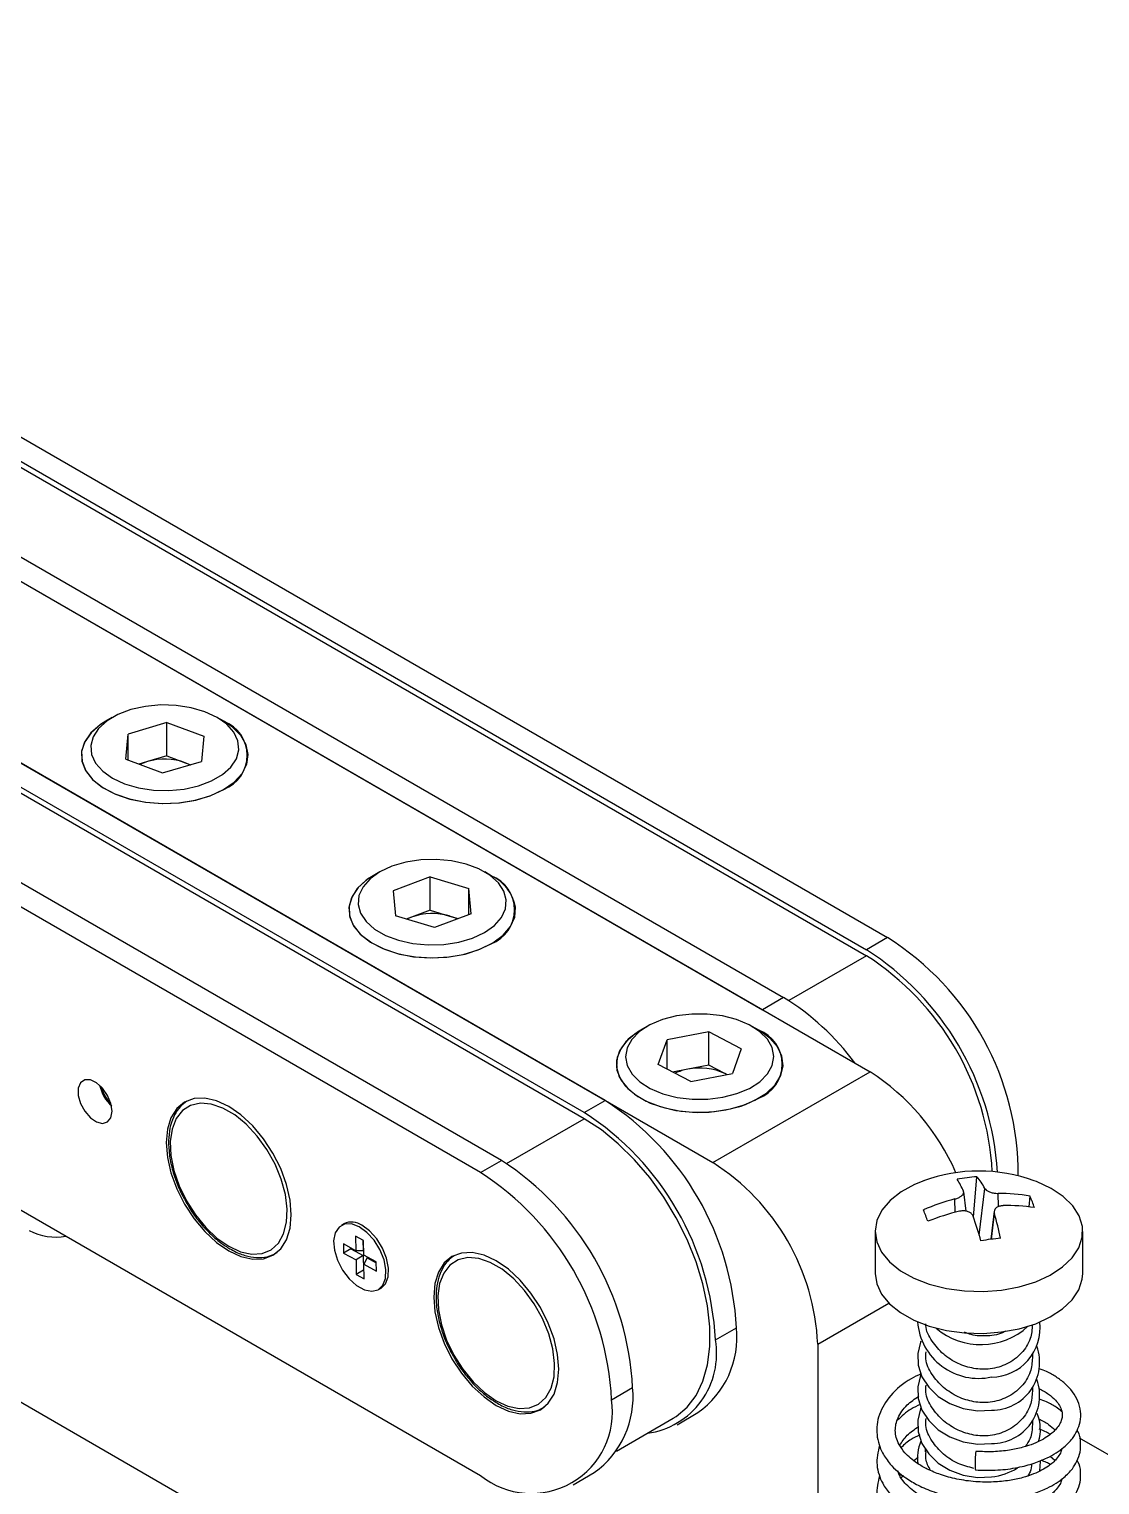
# Model space of a CAD drawing. Header units: millimetres. Extents: x 5 to 292, y 4 to 204.
# Drawn here: x 217.17 to 246.05, y 137.89 to 177.14 of the extents above; entities that cross this region are included whole.
import ezdxf

# ---------------------------------------------------------------- set-up
doc = ezdxf.new("R2010")
doc.units = ezdxf.units.MM

msp = doc.modelspace()

# ---------------------------------------------------------------- linework, layer by layer
at = {"color": 7, "linetype": 'Continuous', "lineweight": 25}
for p, q in [((197.894, 177.141), (240.321, 152.649)), ((191.629, 176.871), (239.854, 149.032)), ((197.328, 176.814), (239.755, 152.322)), ((197.328, 176.651), (239.755, 152.159)), ((195.094, 175.524), (237.52, 151.032)), ((194.528, 175.198), (236.955, 150.706)), ((187.387, 174.422), (235.611, 146.583)), ((232.712, 148.256), (190.286, 172.749)), ((232.146, 147.93), (189.72, 172.422)), ((232.146, 147.767), (189.72, 172.259)), ((229.912, 146.64), (187.486, 171.132)), ((229.346, 146.313), (186.92, 170.806)), ((177.713, 162.778), (236.092, 129.077)), ((219.418, 158.584), (219.241, 158.482)), ((222.424, 158.482), (222.247, 158.584)), ((220.891, 158.448), (219.841, 158.137)), ((220.891, 158.448), (221.883, 158.079)), ((220.891, 157.55), (220.891, 158.448)), ((219.782, 157.456), (219.841, 158.137)), ((219.841, 157.435), (219.841, 158.137)), ((221.883, 158.079), (221.825, 157.398)), ((219.782, 157.456), (220.775, 157.087)), ((220.366, 157.394), (220.133, 157.326)), ((220.891, 157.55), (220.366, 157.394)), ((220.775, 157.087), (221.825, 157.398)), ((220.891, 157.55), (221.387, 157.365)), ((221.387, 157.365), (221.532, 157.311)), ((226.631, 154.42), (226.454, 154.318)), ((227.985, 154.285), (226.994, 153.914)), ((227.985, 154.285), (229.036, 153.974)), ((227.985, 153.386), (227.985, 154.285)), ((229.636, 154.318), (229.46, 154.42)), ((226.994, 153.914), (227.054, 153.233)), ((229.096, 153.294), (229.036, 153.974)), ((229.036, 153.271), (229.036, 153.974)), ((228.105, 152.923), (227.054, 153.233)), ((227.49, 153.201), (227.346, 153.147)), ((227.985, 153.386), (227.49, 153.201)), ((227.985, 153.386), (228.511, 153.231)), ((229.096, 153.294), (228.105, 152.923)), ((228.511, 153.231), (228.745, 153.162)), ((240.321, 152.649), (239.755, 152.322)), ((237.52, 151.032), (236.955, 150.706)), ((233.843, 150.256), (233.666, 150.154)), ((235.5, 150.107), (234.378, 149.895)), ((236.379, 149.653), (235.5, 150.107)), ((235.5, 149.209), (235.5, 150.107)), ((236.849, 150.154), (236.672, 150.256)), ((234.136, 149.228), (234.378, 149.895)), ((234.378, 149.103), (234.378, 149.895)), ((236.379, 149.653), (236.138, 148.986)), ((235.016, 148.773), (234.136, 149.228)), ((235.5, 149.209), (234.939, 149.103)), ((235.94, 148.982), (235.5, 149.209)), ((234.939, 149.103), (234.528, 149.025)), ((235.016, 148.773), (236.138, 148.986)), ((235.611, 146.583), (239.854, 149.032)), ((235.985, 148.957), (235.94, 148.982)), ((235.987, 148.957), (235.94, 148.982)), ((232.146, 147.93), (232.712, 148.256)), ((229.346, 146.313), (229.912, 146.64)), ((242.64, 145.113), (242.734, 146.202)), ((215.911, 145.904), (229.346, 138.148)), ((242.441, 145.276), (242.377, 145.793)), ((244.142, 145.389), (244.166, 145.677)), ((243.2, 145.271), (243.107, 144.515)), ((225.664, 144.934), (225.594, 144.893)), ((226.189, 144.484), (225.977, 144.601)), ((225.977, 144.601), (225.985, 144.209)), ((226.173, 144.493), (226.179, 144.202)), ((226.197, 144.092), (226.189, 144.484)), ((239.988, 144.725), (239.988, 143.595)), ((245.588, 143.595), (245.588, 144.725)), ((225.985, 144.209), (225.649, 144.394)), ((225.649, 144.394), (225.654, 144.146)), ((225.846, 144.26), (225.654, 144.146)), ((225.654, 144.146), (225.99, 143.961)), ((225.845, 144.286), (225.846, 144.26)), ((225.846, 144.26), (226.182, 144.075)), ((226.179, 144.202), (225.985, 144.209)), ((226.182, 144.075), (225.99, 143.961)), ((226.182, 144.075), (226.189, 143.682)), ((226.533, 143.907), (226.197, 144.092)), ((225.99, 143.961), (225.998, 143.569)), ((226.189, 143.682), (225.998, 143.569)), ((226.189, 143.682), (226.205, 143.674)), ((226.291, 144.015), (226.202, 143.844)), ((226.21, 143.452), (226.202, 143.844)), ((226.202, 143.844), (226.538, 143.66)), ((226.291, 144.015), (226.534, 143.881)), ((226.538, 143.66), (226.533, 143.907)), ((225.998, 143.569), (226.21, 143.452)), ((226.594, 143.161), (226.664, 143.201)), ((235.682, 141.806), (236.248, 142.133)), ((238.44, 141.684), (238.44, 133.11)), ((244.238, 141.317), (244.238, 141.427)), ((232.882, 140.19), (233.448, 140.516)), ((244.238, 140.418), (244.238, 140.529)), ((234.646, 139.517), (235.212, 139.843)), ((233.012, 138.804), (234.546, 139.69)), ((244.238, 139.52), (244.238, 139.631)), ((249.527, 136.833), (245.504, 139.155)), ((241.035, 138.555), (241.153, 138.646)), ((241.338, 138.857), (241.338, 138.786)), ((244.705, 138.673), (244.838, 138.559)), ((231.846, 137.9), (232.412, 138.227)), ((240.656, 138.139), (240.695, 138.193)), ((240.756, 138.139), (240.693, 138.087))]:
    msp.add_line(p, q, dxfattribs=at)
at = {"color": 8, "linetype": 'Continuous', "lineweight": 25}
for p, q in [((239.755, 152.159), (237.659, 150.949)), ((230.05, 146.556), (232.146, 147.767)), ((242.148, 145.242), (242.139, 145.603)), ((242.796, 144.629), (242.945, 145.888)), ((243.319, 145.398), (243.31, 145.754)), ((243.124, 144.517), (243.206, 145.211)), ((238.44, 141.684), (240.359, 142.792))]:
    msp.add_line(p, q, dxfattribs=at)
at = {"color": 7, "linetype": 'Continuous', "lineweight": 25, "flags": 128}
for points in [[(219.919, 158.795), (219.569, 158.663), (219.275, 158.491), (219.048, 158.289), (218.899, 158.063), (218.835, 157.824), (218.858, 157.583), (218.968, 157.35), (219.159, 157.136), (219.423, 156.949), (219.749, 156.797), (220.122, 156.688), (220.526, 156.627), (220.944, 156.615), (221.356, 156.653), (221.746, 156.74), (222.096, 156.873), (222.391, 157.044), (222.618, 157.247), (222.766, 157.472), (222.83, 157.711), (222.807, 157.952), (222.698, 158.185), (222.507, 158.399), (222.243, 158.586), (221.917, 158.738), (221.544, 158.847), (221.14, 158.908), (220.722, 158.92), (220.309, 158.882), (219.919, 158.795)], [(219.241, 158.482), (219.089, 158.384), (218.838, 158.165), (218.67, 157.921), (218.589, 157.662), (218.601, 157.399), (218.704, 157.143), (218.894, 156.905), (219.163, 156.693), (219.501, 156.516), (219.893, 156.383), (220.324, 156.298), (220.776, 156.265), (221.23, 156.285), (221.667, 156.357), (222.071, 156.479), (222.424, 156.645)], [(219.241, 158.482), (219.099, 158.391), (218.846, 158.173), (218.674, 157.93), (218.59, 157.671), (218.599, 157.408), (218.699, 157.152), (218.886, 156.912), (219.153, 156.699), (219.488, 156.522), (219.879, 156.387), (220.309, 156.3), (220.76, 156.265), (221.214, 156.283), (221.653, 156.354), (222.058, 156.474), (222.412, 156.639), (222.703, 156.841), (222.916, 157.073), (223.045, 157.325), (223.082, 157.587), (223.028, 157.848), (222.884, 158.097), (222.656, 158.325), (222.424, 158.482)], [(220.366, 157.394), (220.251, 157.355), (220.162, 157.315)], [(221.518, 157.307), (221.494, 157.319), (221.387, 157.365)], [(230.043, 153.663), (229.978, 153.901), (229.829, 154.127), (229.601, 154.329), (229.306, 154.5), (228.956, 154.632), (228.566, 154.719), (228.153, 154.757), (227.735, 154.745), (227.331, 154.682), (226.958, 154.573), (226.633, 154.421), (226.369, 154.234), (226.179, 154.019), (226.07, 153.786), (226.048, 153.545), (226.113, 153.307), (226.262, 153.081), (226.489, 152.879), (226.784, 152.708), (227.135, 152.576), (227.525, 152.489), (227.938, 152.451), (228.355, 152.463), (228.759, 152.525), (229.132, 152.635), (229.457, 152.786), (229.721, 152.974), (229.911, 153.189), (230.02, 153.422), (230.043, 153.663)], [(226.454, 154.318), (226.266, 154.195), (226.025, 153.971), (225.867, 153.725), (225.798, 153.465), (225.821, 153.203), (225.935, 152.948), (226.136, 152.712), (226.415, 152.505), (226.76, 152.333), (227.158, 152.206), (227.593, 152.127), (228.046, 152.101), (228.499, 152.128), (228.933, 152.206), (229.331, 152.334), (229.676, 152.505), (229.955, 152.713), (230.155, 152.949), (230.269, 153.203), (230.292, 153.466), (230.292, 153.466)], [(226.454, 154.318), (226.301, 154.221), (226.051, 154.001), (225.882, 153.757), (225.802, 153.498), (225.813, 153.236), (225.916, 152.98), (226.106, 152.741), (226.376, 152.529), (226.713, 152.353), (227.106, 152.219), (227.537, 152.134), (227.988, 152.101), (228.442, 152.121), (228.88, 152.194), (229.283, 152.315), (229.636, 152.481)], [(227.49, 153.201), (227.382, 153.155), (227.359, 153.143)], [(228.716, 153.151), (228.626, 153.192), (228.511, 153.231)], [(235.882, 148.343), (236.263, 148.442), (236.601, 148.585), (236.879, 148.764), (237.087, 148.974), (237.215, 149.204), (237.258, 149.444), (237.213, 149.684), (237.082, 149.913), (236.872, 150.122), (236.591, 150.301), (236.252, 150.442), (235.87, 150.539), (235.461, 150.589), (235.042, 150.588), (234.634, 150.537), (234.252, 150.438), (233.915, 150.296), (233.636, 150.116), (233.428, 149.906), (233.3, 149.677), (233.258, 149.437), (233.303, 149.197), (233.433, 148.967), (233.643, 148.759), (233.924, 148.58), (234.263, 148.439), (234.646, 148.341), (235.055, 148.292), (235.473, 148.292), (235.882, 148.343)], [(233.666, 150.154), (233.606, 150.118), (233.333, 149.908), (233.138, 149.671), (233.029, 149.416), (233.012, 149.153), (233.087, 148.894), (233.251, 148.649), (233.497, 148.427), (233.815, 148.239), (234.192, 148.092), (234.613, 147.992), (235.06, 147.942), (235.515, 147.946), (235.96, 148.002)], [(233.666, 150.154), (233.514, 150.057), (233.263, 149.837), (233.095, 149.593), (233.014, 149.335), (233.026, 149.072), (233.129, 148.816), (233.319, 148.577), (233.588, 148.365), (233.926, 148.189), (234.318, 148.056), (234.749, 147.971), (235.201, 147.938), (235.655, 147.958), (236.092, 148.03), (236.496, 148.152), (236.849, 148.318)], [(235.96, 148.002), (236.376, 148.109), (236.746, 148.262), (237.055, 148.455), (237.291, 148.68), (237.443, 148.927), (237.506, 149.188), (237.477, 149.45), (237.357, 149.703), (237.151, 149.938), (236.868, 150.143), (236.849, 150.154)], [(219.411, 147.966), (219.38, 148.176), (219.291, 148.393), (219.157, 148.588), (218.994, 148.735), (218.826, 148.814), (218.675, 148.815), (218.561, 148.736), (218.5, 148.59), (218.5, 148.395), (218.561, 148.177), (218.675, 147.968), (218.826, 147.793), (218.994, 147.678), (219.157, 147.638), (219.291, 147.678), (219.38, 147.792), (219.411, 147.966)], [(224.245, 145.176), (224.212, 145.574), (224.116, 145.995), (223.96, 146.422), (223.751, 146.838), (223.495, 147.228), (223.203, 147.576), (222.887, 147.869), (222.558, 148.097), (222.229, 148.249), (221.913, 148.321), (221.621, 148.31), (221.366, 148.215), (221.156, 148.041), (221, 147.794), (220.904, 147.484), (220.872, 147.123), (220.904, 146.724), (221, 146.304), (221.156, 145.877), (221.366, 145.461), (221.621, 145.071), (221.913, 144.723), (222.229, 144.429), (222.558, 144.202), (222.887, 144.049), (223.203, 143.978), (223.495, 143.989), (223.751, 144.084), (223.96, 144.258), (224.116, 144.505), (224.212, 144.815), (224.245, 145.176)], [(222.558, 144.327), (222.876, 144.181), (223.18, 144.116), (223.459, 144.134), (223.702, 144.234), (223.897, 144.413), (224.038, 144.663), (224.118, 144.973), (224.134, 145.332), (224.085, 145.724), (223.975, 146.134), (223.806, 146.544), (223.586, 146.938), (223.324, 147.3), (223.03, 147.615), (222.718, 147.87), (222.398, 148.054), (222.086, 148.16), (221.792, 148.184), (221.53, 148.125), (221.31, 147.985), (221.142, 147.769), (221.031, 147.488), (220.982, 147.151), (220.999, 146.774), (221.079, 146.371), (221.219, 145.959), (221.415, 145.554), (221.657, 145.174), (221.936, 144.834), (222.24, 144.548), (222.558, 144.327)], [(234.546, 139.69), (234.627, 139.74), (234.919, 139.986), (235.16, 140.304), (235.345, 140.688), (235.47, 141.131), (235.533, 141.625), (235.533, 142.16), (235.47, 142.726), (235.345, 143.313), (235.16, 143.911), (234.919, 144.507), (234.627, 145.09), (234.288, 145.651), (233.91, 146.178), (233.499, 146.661), (233.062, 147.093), (232.609, 147.463), (232.146, 147.767)], [(241.298, 146.094), (241.054, 145.994), (240.689, 145.795), (240.392, 145.562), (240.172, 145.301), (240.036, 145.022), (239.988, 144.734), (240.031, 144.445), (240.162, 144.165), (240.377, 143.904), (240.67, 143.668), (241.031, 143.467), (241.449, 143.306), (241.909, 143.191), (242.398, 143.125), (242.9, 143.11), (243.397, 143.148)], [(243.397, 143.148), (243.876, 143.236), (244.319, 143.372), (244.713, 143.551), (245.045, 143.769), (245.305, 144.017), (245.484, 144.287), (245.576, 144.572), (245.578, 144.862), (245.491, 145.147), (245.317, 145.419), (245.062, 145.669), (244.734, 145.888), (244.343, 146.07), (244.279, 146.094)], [(226.077, 144.852), (225.87, 144.931), (225.682, 144.928), (225.531, 144.846), (225.43, 144.691), (225.387, 144.477), (225.408, 144.223), (225.49, 143.951), (225.625, 143.686), (225.802, 143.452), (226.004, 143.268), (226.215, 143.152), (226.415, 143.114), (226.586, 143.157), (226.714, 143.277), (226.786, 143.463), (226.797, 143.7), (226.746, 143.966), (226.636, 144.237), (226.478, 144.49), (226.286, 144.701), (226.077, 144.852)], [(226.664, 143.201), (226.785, 143.318), (226.857, 143.504), (226.868, 143.741), (226.816, 144.007), (226.707, 144.278), (226.549, 144.53), (226.357, 144.742), (226.148, 144.893)], [(231.457, 141.012), (231.425, 141.411), (231.329, 141.831), (231.173, 142.258), (230.963, 142.674), (230.707, 143.064), (230.416, 143.412), (230.1, 143.706), (229.771, 143.933), (229.442, 144.086), (229.125, 144.157), (228.834, 144.146), (228.578, 144.051), (228.368, 143.877), (228.212, 143.63), (228.117, 143.32), (228.084, 142.959), (228.117, 142.561), (228.212, 142.14), (228.368, 141.713), (228.578, 141.297), (228.834, 140.907), (229.125, 140.559), (229.442, 140.266), (229.771, 140.038), (230.1, 139.886), (230.416, 139.814), (230.707, 139.826), (230.963, 139.92), (231.173, 140.094), (231.329, 140.341), (231.425, 140.651), (231.457, 141.012)], [(229.771, 140.164), (230.088, 140.018), (230.393, 139.952), (230.672, 139.97), (230.914, 140.07), (231.109, 140.249), (231.25, 140.499), (231.33, 140.81), (231.346, 141.168), (231.298, 141.561), (231.187, 141.97), (231.018, 142.381), (230.798, 142.775), (230.536, 143.137), (230.243, 143.451), (229.93, 143.706), (229.611, 143.89), (229.298, 143.997), (229.005, 144.021), (228.743, 143.961), (228.523, 143.821), (228.354, 143.606), (228.243, 143.324), (228.195, 142.988), (228.211, 142.61), (228.291, 142.207), (228.432, 141.795), (228.627, 141.391), (228.869, 141.011), (229.148, 140.671), (229.453, 140.384), (229.771, 140.164)], [(239.988, 143.595), (240.031, 143.314), (240.162, 143.035), (240.377, 142.773), (240.67, 142.538), (241.031, 142.336), (241.449, 142.175), (241.909, 142.06), (242.398, 141.994), (242.9, 141.98), (243.397, 142.017)], [(243.397, 142.017), (243.876, 142.105), (244.319, 142.241), (244.713, 142.421), (245.045, 142.638), (245.305, 142.886), (245.484, 143.157), (245.576, 143.442), (245.588, 143.595)], [(241.224, 141.766), (241.213, 141.741), (241.137, 141.435), (241.149, 141.12), (241.25, 140.811), (241.433, 140.526), (241.69, 140.28), (242.006, 140.086), (242.364, 139.955), (242.745, 139.894), (243.128, 139.905)], [(241.224, 140.868), (241.213, 140.843), (241.137, 140.537), (241.149, 140.221), (241.25, 139.913), (241.433, 139.627), (241.69, 139.381), (242.006, 139.188), (242.364, 139.057), (242.745, 138.995), (243.128, 139.007)], [(241.224, 139.97), (241.213, 139.945), (241.137, 139.639), (241.149, 139.323), (241.25, 139.014), (241.433, 138.729), (241.69, 138.483), (242.006, 138.289), (242.364, 138.158), (242.745, 138.097), (243.128, 138.109)], [(244.426, 138.274), (244.445, 138.527), (244.445, 138.535)]]:
    msp.add_lwpolyline(points, dxfattribs=at)
at = {"color": 7, "linetype": 'Continuous', "lineweight": 25}
for centre, radius, start, end in [((222.072, 157.563), 0.983, 290.928, 69.056), ((220.831, 155.785), 1.675, 70.6157, 106.1228), ((229.119, 153.241), 1.195, 10.8409, 64.3231), ((229.285, 153.4), 0.983, 290.928, 69.056), ((228.047, 151.622), 1.675, 73.9302, 109.4415), ((235.602, 145.835), 7.703, 3.6632, 57.3726), ((236.335, 146.282), 7.511, 359.5729, 57.9547), ((235.78, 145.941), 7.38, 3.1051, 57.408), ((233.959, 145.227), 6.811, 36.4358, 58.4742), ((236.497, 149.236), 0.983, 290.9281, 69.056), ((235.18, 147.77), 1.354, 100.2792, 115.6617), ((235.256, 147.524), 1.61, 64.8696, 101.3528), ((236.508, 143.845), 6.173, 23.5539, 57.1765), ((220.106, 148.898), 1.056, 192.3512, 228.1185), ((220.071, 148.877), 0.986, 194.3781, 225.6167), ((228.515, 141.751), 7.742, 2.8282, 57.1718), ((227.949, 141.424), 7.742, 2.8282, 57.1718), ((225.715, 140.134), 7.742, 2.8282, 57.1718), ((232.343, 141.43), 6.102, 2.3868, 57.6132), ((225.149, 139.808), 7.742, 2.8282, 57.1718), ((242.788, 141.988), 4.368, 70.0456, 109.9544), ((243.073, 141.466), 4.748, 94.0929, 100.5666), ((240.197, 144.872), 2.369, 23.4304, 32.1922), ((241.696, 145.279), 1.389, 25.9579, 41.6249), ((243.392, 140.653), 5.106, 104.2109, 114.2905), ((243.339, 141.259), 4.495, 79.3942, 90.3693), ((240.519, 144.093), 3.976, 18.7335, 23.4769), ((234.046, 142.334), 7.832, 19.9014, 22.3091), ((243.626, 139.503), 5.927, 103.2561, 111.9487), ((235.162, 142.824), 8.39, 11.8219, 16.5314), ((243.553, 140.427), 4.997, 81.5772, 91.3183), ((225.872, 144.502), 0.479, 54.8021, 115.6657), ((226.591, 139.677), 16.945, 16.4467, 18.7992), ((217.881, 146.117), 1.54, 242.686, 280.6014), ((243.808, 139.068), 5.492, 94.5314, 100.1281), ((233.769, 141.875), 2.492, 305.3847, 5.9275), ((242.776, 142.413), 1.647, 184.235, 282.3456), ((242.845, 143.54), 1.865, 229.4306, 312.7503), ((243.119, 142.121), 1.318, 270.3975, 7.0878), ((233.549, 141.431), 2.166, 277.8977, 9.9599), ((243.13, 141.202), 1.296, 269.9156, 19.3737), ((230.969, 140.259), 2.492, 305.3847, 5.9275), ((243.13, 140.303), 1.296, 269.9156, 19.3737), ((230.717, 139.857), 2.191, 231.2818, 8.729), ((243.309, 139.385), 1.136, 343.3763, 22.2487), ((242.246, 138.625), 1.115, 156.4132, 189.3302), ((246.064, 138.483), 3.378, 174.6512, 181.3454), ((243.17, 138.367), 0.484, 175.7181, 188.2692), ((242.928, 139.825), 1.728, 276.6635, 301.4528)]:
    msp.add_arc(centre, radius, start, end, dxfattribs=at)
for points, knots in [([(221.426, 148.237), (221.366, 148.193), (221.234, 148.096), (221.088, 147.872), (220.981, 147.592), (220.931, 147.263), (220.938, 146.899), (221.001, 146.51), (221.121, 146.113), (221.277, 145.738), (221.412, 145.51), (221.473, 145.406)], [0, 0, 0, 0, 0.093573, 0.204421, 0.317256, 0.432809, 0.550031, 0.667682, 0.785167, 0.902456, 1, 1, 1, 1]), ([(242.139, 145.603), (242.172, 145.613), (242.237, 145.633), (242.315, 145.679), (242.365, 145.731), (242.382, 145.778), (242.374, 145.804), (242.371, 145.814)], [0, 0, 0, 0, 0.217096, 0.434286, 0.64896, 0.86273, 1, 1, 1, 1]), ([(242.945, 145.888), (242.956, 145.872), (242.978, 145.841), (243.051, 145.801), (243.143, 145.77), (243.233, 145.755), (243.289, 145.754), (243.31, 145.754)], [0, 0, 0, 0, 0.2170932, 0.4342873, 0.6489617, 0.8627323, 1, 1, 1, 1]), ([(221.473, 145.406), (221.485, 145.385), (221.566, 145.238), (221.756, 144.989), (222.034, 144.677), (222.317, 144.43), (222.505, 144.312), (222.589, 144.259)], [0, 0, 0, 0, 0.042079, 0.293157, 0.544559, 0.796614, 1, 1, 1, 1]), ([(242.632, 145.138), (242.621, 145.16), (242.598, 145.205), (242.526, 145.254), (242.434, 145.282), (242.343, 145.286), (242.288, 145.276), (242.267, 145.272)], [0, 0, 0, 0, 0.217093, 0.434291, 0.648962, 0.862732, 1, 1, 1, 1]), ([(243.438, 145.422), (243.405, 145.419), (243.339, 145.413), (243.261, 145.376), (243.211, 145.322), (243.195, 145.264), (243.203, 145.226), (243.206, 145.211)], [0, 0, 0, 0, 0.217095, 0.434285, 0.64896, 0.86273, 1, 1, 1, 1]), ([(222.589, 144.259), (222.645, 144.229), (222.806, 144.141), (223.074, 144.048), (223.38, 144.012), (223.65, 144.045), (223.796, 144.124), (223.86, 144.159)], [0, 0, 0, 0, 0.122918, 0.356476, 0.589792, 0.819251, 1, 1, 1, 1]), ([(228.638, 144.073), (228.578, 144.029), (228.446, 143.932), (228.3, 143.708), (228.194, 143.428), (228.144, 143.1), (228.15, 142.735), (228.214, 142.347), (228.333, 141.949), (228.49, 141.574), (228.624, 141.346), (228.686, 141.243)], [0, 0, 0, 0, 0.0935733, 0.2044211, 0.3172556, 0.432809, 0.5500313, 0.6676817, 0.7851672, 0.9024558, 1, 1, 1, 1]), ([(244.229, 142.216), (244.219, 142.088), (244.199, 141.814), (243.953, 141.431), (243.572, 141.138), (243.11, 140.999), (242.645, 141.015), (242.206, 141.157), (241.807, 141.414), (241.509, 141.769), (241.351, 142.063), (241.357, 142.218), (241.358, 142.233)], [0, 0, 0, 0, 0.104291, 0.224595, 0.341616, 0.449323, 0.548379, 0.647178, 0.753162, 0.867955, 0.987731, 1, 1, 1, 1]), ([(243.504, 142.043), (243.492, 142.035), (243.36, 141.945), (243.028, 141.903), (242.655, 141.909), (242.46, 141.988), (242.402, 142.012)], [0, 0, 0, 0, 0.0376474, 0.4521823, 0.8369799, 1, 1, 1, 1]), ([(244.229, 141.317), (244.219, 141.19), (244.199, 140.916), (243.953, 140.533), (243.572, 140.239), (243.11, 140.101), (242.645, 140.117), (242.206, 140.259), (241.808, 140.516), (241.504, 140.87), (241.34, 141.213), (241.356, 141.417), (241.361, 141.48)], [0, 0, 0, 0, 0.100164, 0.215706, 0.328095, 0.43154, 0.526675, 0.621564, 0.723354, 0.833603, 0.948638, 1, 1, 1, 1]), ([(228.686, 141.243), (228.697, 141.221), (228.779, 141.074), (228.968, 140.825), (229.246, 140.513), (229.529, 140.267), (229.717, 140.148), (229.802, 140.095)], [0, 0, 0, 0, 0.042079, 0.293157, 0.544559, 0.796615, 1, 1, 1, 1]), ([(242.691, 138.298), (242.894, 138.292), (243.285, 138.28), (243.824, 138.353), (244.269, 138.469), (244.703, 138.646), (245.056, 138.87), (245.301, 139.124), (245.446, 139.358), (245.529, 139.603), (245.542, 139.881), (245.449, 140.244), (245.21, 140.562), (244.879, 140.806), (244.65, 140.938), (244.486, 141), (244.421, 141.024)], [0, 0, 0, 0, 0.0896623, 0.1725256, 0.2464982, 0.3105336, 0.4134527, 0.4826396, 0.5354054, 0.5946894, 0.6590515, 0.7251308, 0.8537853, 0.9103566, 0.9645417, 1, 1, 1, 1]), ([(241.222, 140.889), (241.133, 140.846), (240.809, 140.689), (240.386, 140.331), (240.066, 139.805), (240.01, 139.338), (240.084, 138.991), (240.198, 138.722), (240.414, 138.408), (240.745, 138.116), (241.159, 137.872), (241.587, 137.691), (242.108, 137.543), (242.492, 137.502), (242.691, 137.481)], [0, 0, 0, 0, 0.0484966, 0.1757211, 0.293853, 0.4096113, 0.4643485, 0.5156628, 0.5870711, 0.6909753, 0.7552621, 0.8290892, 0.9113604, 1, 1, 1, 1]), ([(244.229, 140.419), (244.219, 140.292), (244.199, 140.017), (243.953, 139.635), (243.572, 139.341), (243.11, 139.203), (242.645, 139.218), (242.206, 139.361), (241.808, 139.617), (241.504, 139.972), (241.34, 140.315), (241.356, 140.519), (241.361, 140.582)], [0, 0, 0, 0, 0.100164, 0.215706, 0.328095, 0.43154, 0.526675, 0.621564, 0.723354, 0.833603, 0.948638, 1, 1, 1, 1]), ([(245.016, 138.872), (245.016, 138.861), (245.018, 138.813), (244.968, 138.72), (244.869, 138.57), (244.652, 138.377), (244.335, 138.206), (243.965, 138.083), (243.601, 138.006), (243.171, 137.964), (242.688, 137.972), (242.2, 138.039), (241.76, 138.16), (241.404, 138.308), (241.067, 138.502), (240.801, 138.73), (240.589, 139.035), (240.504, 139.352), (240.582, 139.704), (240.802, 140.035), (241.059, 140.214), (241.171, 140.293)], [0, 0, 0, 0, 0.009524, 0.04298, 0.079771, 0.132748, 0.201617, 0.242954, 0.289387, 0.340338, 0.394789, 0.45331, 0.507164, 0.555171, 0.596776, 0.663457, 0.711325, 0.791984, 0.86675, 0.941391, 1, 1, 1, 1]), ([(244.404, 140.493), (244.495, 140.444), (244.676, 140.347), (244.91, 140.139), (245.042, 139.9), (245.038, 139.7), (244.972, 139.536), (244.868, 139.387), (244.652, 139.193), (244.335, 139.023), (243.965, 138.899), (243.601, 138.823), (243.171, 138.779), (242.861, 138.791), (242.701, 138.798)], [0, 0, 0, 0, 0.0747626, 0.1483161, 0.2783971, 0.3895679, 0.442577, 0.5008697, 0.58481, 0.693929, 0.7594257, 0.8329964, 0.9137257, 1, 1, 1, 1]), ([(245.019, 139.877), (244.971, 139.915), (244.85, 140.009), (244.648, 140.122), (244.483, 140.184), (244.417, 140.209)], [0, 0, 0, 0, 0.286577, 0.714397, 1, 1, 1, 1]), ([(229.802, 140.095), (229.857, 140.065), (230.018, 139.977), (230.286, 139.884), (230.592, 139.848), (230.862, 139.881), (231.009, 139.96), (231.073, 139.995)], [0, 0, 0, 0, 0.122918, 0.3564764, 0.5897914, 0.8192504, 1, 1, 1, 1]), ([(241.2, 140.061), (241.117, 140.022), (240.876, 139.909), (240.706, 139.746), (240.594, 139.639)], [0, 0, 0, 0, 0.34499, 1, 1, 1, 1]), ([(240.656, 138.956), (240.712, 139.051), (240.82, 139.235), (241.05, 139.393), (241.162, 139.469)], [0, 0, 0, 0, 0.514738, 1, 1, 1, 1]), ([(242.648, 138.341), (242.504, 138.379), (242.205, 138.457), (241.808, 138.721), (241.504, 139.074), (241.34, 139.417), (241.356, 139.621), (241.361, 139.684)], [0, 0, 0, 0, 0.200473, 0.415526, 0.64845, 0.891487, 1, 1, 1, 1]), ([(242.691, 137.481), (242.894, 137.475), (243.285, 137.464), (243.824, 137.537), (244.269, 137.652), (244.703, 137.829), (245.056, 138.054), (245.301, 138.307), (245.445, 138.541), (245.531, 138.787), (245.533, 139.061), (245.514, 139.265), (245.444, 139.356), (245.437, 139.365)], [0, 0, 0, 0, 0.122359, 0.235439, 0.336387, 0.423773, 0.564223, 0.65864, 0.730648, 0.81155, 0.899383, 0.989559, 1, 1, 1, 1]), ([(244.229, 139.521), (244.225, 139.392), (244.218, 139.181), (244.088, 139), (244.038, 138.93)], [0, 0, 0, 0, 0.615121, 1, 1, 1, 1]), ([(244.4, 139.679), (244.494, 139.629), (244.672, 139.535), (244.785, 139.427), (244.838, 139.375)], [0, 0, 0, 0, 0.525084, 1, 1, 1, 1]), ([(244.71, 139.261), (244.678, 139.279), (244.589, 139.332), (244.482, 139.37), (244.414, 139.394)], [0, 0, 0, 0, 0.357532, 1, 1, 1, 1]), ([(240.104, 138.964), (240.065, 138.785), (240.006, 138.519), (240.085, 138.174), (240.198, 137.906), (240.415, 137.591), (240.745, 137.299), (241.159, 137.055), (241.587, 136.875), (242.108, 136.727), (242.492, 136.686), (242.691, 136.665)], [0, 0, 0, 0, 0.161019, 0.238804, 0.311725, 0.413201, 0.560856, 0.652211, 0.757125, 0.874037, 1, 1, 1, 1]), ([(241.191, 139.24), (241.11, 139.203), (240.914, 139.112), (240.775, 138.981), (240.693, 138.904)], [0, 0, 0, 0, 0.40958, 1, 1, 1, 1]), ([(241.484, 138.284), (241.428, 138.388), (241.338, 138.553), (241.355, 138.723), (241.361, 138.786)], [0, 0, 0, 0, 0.626541, 1, 1, 1, 1]), ([(242.691, 136.665), (242.894, 136.659), (243.285, 136.647), (243.824, 136.72), (244.269, 136.836), (244.703, 137.013), (245.056, 137.237), (245.301, 137.491), (245.445, 137.725), (245.531, 137.97), (245.533, 138.245), (245.514, 138.448), (245.444, 138.539), (245.437, 138.549)], [0, 0, 0, 0, 0.122359, 0.235439, 0.336387, 0.423773, 0.564223, 0.65864, 0.730648, 0.81155, 0.899383, 0.989559, 1, 1, 1, 1]), ([(244.71, 138.444), (244.678, 138.463), (244.604, 138.507), (244.516, 138.539), (244.465, 138.557)], [0, 0, 0, 0, 0.428774, 1, 1, 1, 1]), ([(240.104, 138.147), (240.065, 137.968), (240.006, 137.702), (240.085, 137.357), (240.198, 137.089), (240.415, 136.775), (240.745, 136.483), (241.159, 136.239), (241.587, 136.058), (242.108, 135.91), (242.492, 135.869), (242.691, 135.848)], [0, 0, 0, 0, 0.161019, 0.238804, 0.311725, 0.413201, 0.560856, 0.652211, 0.757125, 0.874037, 1, 1, 1, 1]), ([(245.016, 138.055), (245.016, 138.045), (245.018, 137.997), (244.968, 137.903), (244.869, 137.754), (244.652, 137.56), (244.335, 137.39), (243.965, 137.266), (243.601, 137.189), (243.171, 137.148), (242.688, 137.155), (242.2, 137.222), (241.76, 137.343), (241.405, 137.492), (241.066, 137.685), (240.808, 137.914), (240.639, 138.127), (240.616, 138.235), (240.609, 138.27)], [0, 0, 0, 0, 0.012988, 0.058613, 0.108786, 0.181033, 0.274952, 0.331325, 0.394648, 0.464132, 0.538388, 0.618195, 0.691638, 0.757107, 0.813845, 0.90478, 0.970059, 1, 1, 1, 1]), ([(244.204, 138.462), (244.202, 138.388), (244.199, 138.271), (244.127, 138.171), (244.102, 138.134)], [0, 0, 0, 0, 0.638835, 1, 1, 1, 1])]:
    msp.add_open_spline(points, degree=3, knots=knots, dxfattribs=at)

doc.saveas('drawing.dxf')
